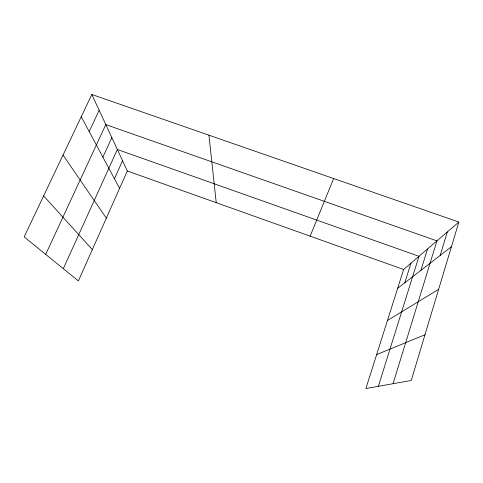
<?xml version="1.0" encoding="UTF-8"?>
<svg xmlns="http://www.w3.org/2000/svg" width="483" height="483" viewBox="0 0 483 483"><rect width="100%" height="100%" fill="white"/><g stroke="black" fill="none" stroke-linecap="round" stroke-linejoin="round"><path stroke-width="0.72" d="M458.85 222.059L411.232 380.483L365.885 388.525L403.619 269.49L458.85 222.059L91.824 94.475L24.15 236.893L78.391 280.919L127.331 170.988L91.824 94.475M440.182 255.435L447.318 231.961M393.065 383.701L436.94 240.872L105.807 124.602L45.698 254.384M420.916 270.317L427.546 248.944M378.364 386.309L418.996 256.286L117.357 149.495L63.315 268.681M404.796 282.772L410.967 263.181M310.134 236.163L333.65 178.535M114.447 178.764L122.561 160.706M102.891 157.162L111.845 137.613M89.192 131.563L99.166 110.293M397.66 288.291L451.43 246.741M387.444 320.507L438.63 289.335M376.649 354.576L424.968 334.779M127.331 170.988L403.619 269.49M43.633 195.899L92.331 249.608M63.032 155.061L106.332 218.153M81.253 116.723L119.591 188.376M208.934 135.186L216.227 202.685"/></g></svg>
